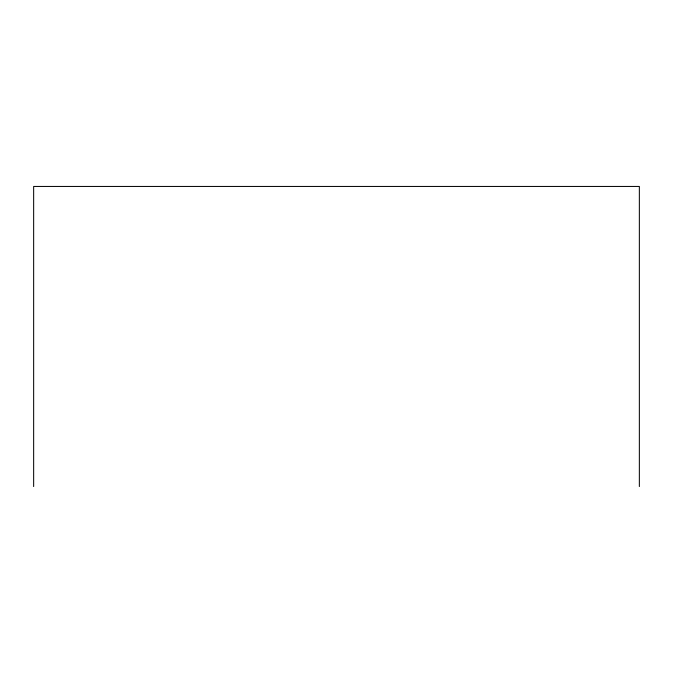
<?xml version="1.0" encoding="UTF-8"?>
<svg xmlns="http://www.w3.org/2000/svg" width="673" height="673" viewBox="0 0 673 673"><rect width="100%" height="100%" fill="white"/><g stroke="black" fill="none" stroke-linecap="round" stroke-linejoin="round"><path stroke-width="1.01" d="M639.35 486.554L639.35 186.446L33.65 186.446L33.65 486.554"/></g></svg>
